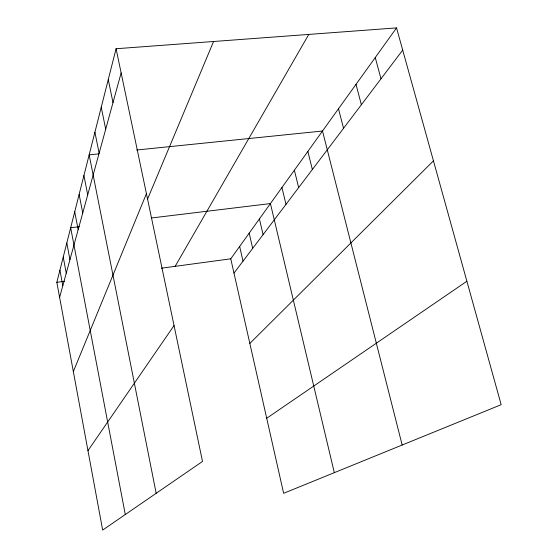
<?xml version="1.0" encoding="UTF-8"?>
<svg xmlns="http://www.w3.org/2000/svg" width="558" height="558" viewBox="0 0 558 558"><rect width="100%" height="100%" fill="white"/><g stroke="black" fill="none" stroke-linecap="round" stroke-linejoin="round"><path stroke-width="0.84" d="M116.078 48.741L202.505 461.438L102.665 530.1L56.832 282.32L116.078 48.741L396.536 27.9L501.168 404.696L283.631 493.307L230.761 258.814L396.536 27.9M59.615 297.372L121.135 72.91M73.342 371.572L146.426 193.668M147.389 199.513L213.568 41.501M175.163 266.326L308.79 34.422M87.969 450.648L174.047 325.544M233.983 273.099L402.702 50.115M249.838 343.421L433.454 160.857M266.71 418.249L466.886 281.239M56.832 282.32L64.505 281.281M161.367 268.196L230.761 258.814M79.292 226.715L70.671 227.762L125.285 514.546M151.867 217.927L270.421 203.572L334.319 472.661M98.668 153.889L89.161 154.859L156.17 493.307M136.689 150.004L322.51 131.018L402.165 445.026M375.248 57.551L381.002 78.797M355.997 84.37L361.375 104.737M338.49 108.754L343.547 128.298M307.856 151.427L312.361 169.513M294.38 170.197L298.649 187.634M281.936 187.53L285.996 204.361M259.414 218.91L263.09 234.632M249.182 233.153L252.697 248.366M239.654 246.427L243.016 261.158M108.259 79.564L113.002 102.588M101.242 107.227L105.706 129.212M94.909 132.204L99.122 153.234M83.923 175.512L87.711 194.861M79.131 194.407L82.737 213.016M74.723 211.761L78.169 229.68M66.807 242.988L69.952 259.651M63.235 257.078L66.249 273.169M59.915 270.149L62.81 285.71"/></g></svg>
